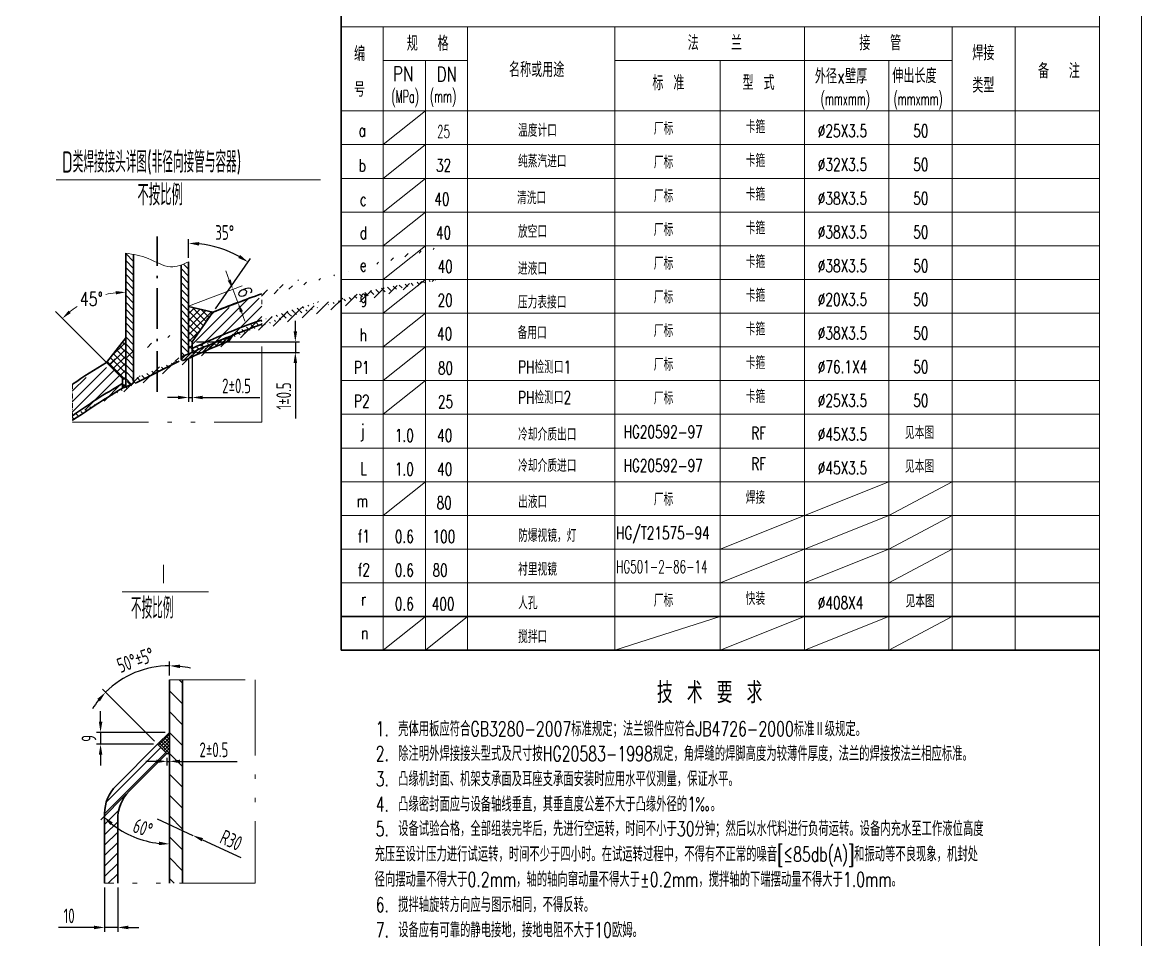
# Model space of a CAD drawing. Header units: millimetres. Extents: x -5840 to 100, y -65 to 8345.
# Drawn here: x -2557 to 100, y 4046 to 6224 of the extents above; entities that cross this region are included whole.
import ezdxf
from ezdxf.enums import TextEntityAlignment as Align

# ---------------------------------------------------------------- set-up
doc = ezdxf.new("R2010")
doc.units = ezdxf.units.MM
doc.linetypes.add('ACAD_ISO10W100', pattern=[18.7, 12, -3, 0.7, -3])
doc.linetypes.add('ACAD_ISO12W100', pattern=[22.4, 12, -3, 0.7, -3, 0.7, -3])
doc.layers.get('Defpoints').update_dxf_attribs({"color": 2})
for name, color, linetype, lineweight in [('中粗线', 4, 'Continuous', 35), ('双点划线', 3, 'ACAD_ISO12W100', 18), ('文本', 7, 'Continuous', 18), ('标注', 7, 'Continuous', 18), ('细实线', 7, 'Continuous', 18)]:
    doc.layers.add(name, color=color, linetype=linetype, lineweight=lineweight)
doc.styles.add('HGCAD', font='gbenor.shx', dxfattribs={"width": 0.75, "bigfont": 'gbcbig.shx'})
doc.styles.add('HZTXT', font='TXT.SHX', dxfattribs={"width": 0.75, "bigfont": 'HZTXT'})
doc.styles.add('汉字', font='romans.shx', dxfattribs={"width": 0.7, "height": 3, "bigfont": 'hzdx.shx'})
doc.dimstyles.new('HGCAD$0', dxfattribs={"dimscale": 15, "dimtxt": 3.5, "dimasz": 2.5, "dimexe": 1, "dimexo": 1, "dimgap": 1, "dimtad": 1, "dimdec": 0, "dimdsep": 46, "dimtxsty": 'HGCAD', "dimcen": 0, "dimadec": 0, "dimazin": 0, "dimtfac": 1, "dimtmove": 0, "dimatfit": 0, "dimfxl": 0, "dimarcsym": 0})
doc.dimstyles.new('HGCAD$2', dxfattribs={"dimscale": 15, "dimtxt": 3.5, "dimasz": 2.5, "dimexe": 1, "dimexo": 1, "dimgap": 1, "dimtad": 2, "dimtih": 1, "dimdec": 0, "dimdsep": 46, "dimtxsty": 'HGCAD', "dimcen": 0, "dimadec": 0, "dimazin": 0, "dimtfac": 1, "dimtmove": 0, "dimatfit": 0, "dimfxl": 0, "dimarcsym": 0})
doc.dimstyles.new('HGCAD$4', dxfattribs={"dimscale": 15, "dimtxt": 3.5, "dimasz": 2.5, "dimexe": 1, "dimexo": 1, "dimgap": 1, "dimtad": 1, "dimtoh": 1, "dimdec": 0, "dimdsep": 46, "dimtxsty": 'HGCAD', "dimcen": 0, "dimadec": 0, "dimazin": 0, "dimtfac": 1, "dimtofl": 0, "dimtmove": 0, "dimatfit": 0, "dimfxl": 0, "dimarcsym": 0})
pattern_1 = [(45, (-62699.513, 422217.424), (-12.3743687, 12.3743687), [])]

# ---------------------------------------------------------------- blocks, each defined once
blk = doc.blocks.new('HGCAD#HGTFTK~A1Z~HGCAD图框')
at = {"layer": '细实线', "color": 7}
blk.add_lwpolyline([(10, -10), (-584, -10), (-584, 831), (10, 831)], close=True, dxfattribs=at)
at = {"layer": '细实线', "color": 2}
blk.add_lwpolyline([(0, 0), (-559, 0), (-559, 821), (0, 821)], close=True, dxfattribs=at)
blk = doc.blocks.new('*D35')
at = {"layer": 'Defpoints', "color": 0, "ltscale": 10}
for p in [(-2207.4, 4538.4), (-2371, 4510.1), (-2235.6, 4510.1)]:
    blk.add_point(p, dxfattribs=at)
at = {"layer": '标注', "color": 0, "lineweight": -2, "ltscale": 10}
for p, q in [((-2371, 4563.4), (-2371, 4588.4)), ((-2217.4, 4538.4), (-2381, 4538.4)), ((-2371, 4538.4), (-2371, 4510.1)), ((-2245.6, 4510.1), (-2381, 4510.1)), ((-2371, 4485.1), (-2371, 4460.1))]:
    blk.add_line(p, q, dxfattribs=at)
at = {"layer": '标注', "color": 0, "ltscale": 10}
for points in [[(-2375.1, 4563.4), (-2366.8, 4563.4), (-2371, 4538.4)], [(-2375.1, 4485.1), (-2366.8, 4485.1), (-2371, 4510.1)]]:
    blk.add_solid(points, dxfattribs=at)
at = {"layer": '标注', "color": 0, "ltscale": 10, "insert": (-2398.5, 4524.2), "char_height": 35, "attachment_point": 5, "rotation": 90, "style": 'HGCAD'}
blk.add_mtext('9', dxfattribs=at)
blk = doc.blocks.new('*D36')
at = {"layer": 'Defpoints', "color": 0, "ltscale": 10}
for p in [(-2314.6, 4667.7), (-2207.4, 4663.4), (-2235.6, 4510.1), (-2213.6, 4488.1), (-2207.4, 4180.3)]:
    blk.add_point(p, dxfattribs=at)
at = {"layer": '标注', "color": 0, "lineweight": -2, "ltscale": 10}
for p, q in [((-2207.4, 4673.4), (-2207.4, 4706.4)), ((-2242.7, 4517.2), (-2366.1, 4640.6))]:
    blk.add_line(p, q, dxfattribs=at)
for start, end in [(90, 135), (76.6349, 83.3174), (141.6826, 148.3651)]:
    blk.add_arc((-2207.4, 4481.9), 214.5, start, end, dxfattribs=at)
at = {"layer": '标注', "color": 0, "ltscale": 10}
for points in [[(-2182.7, 4690.8), (-2182.2, 4699.1), (-2207.4, 4696.4)], [(-2378.8, 4617.7), (-2372.6, 4612.1), (-2359.1, 4633.6)]]:
    blk.add_solid(points, dxfattribs=at)
at = {"layer": '标注', "color": 0, "ltscale": 10, "insert": (-2287.9, 4710.1), "char_height": 35, "attachment_point": 5, "rotation": 19.4436, "style": 'HGCAD'}
blk.add_mtext('50%%D±5%%D', dxfattribs=at)
blk = doc.blocks.new('*D37')
at = {"layer": 'Defpoints', "color": 0, "ltscale": 10}
for p in [(-2207.4, 4663.4), (-2213.6, 4488.1), (-2303, 4398.8), (-2317.8, 4303.1), (-2207.4, 4180.3)]:
    blk.add_point(p, dxfattribs=at)
at = {"layer": '标注', "color": 0, "lineweight": -2, "ltscale": 10}
blk.add_line((-2310, 4391.7), (-2370.7, 4331.1), dxfattribs=at)
blk.add_arc((-2207.4, 4494.4), 220.9, 231.4888, 263.5112, dxfattribs=at)
at = {"layer": '标注', "color": 0, "ltscale": 10}
for points in [[(-2347.7, 4318.4), (-2342.2, 4324.6), (-2363.6, 4338.2)], [(-2232.1, 4279.1), (-2232.6, 4270.7), (-2207.4, 4273.5)]]:
    blk.add_solid(points, dxfattribs=at)
at = {"layer": '标注', "color": 0, "ltscale": 10, "insert": (-2270.4, 4311.5), "char_height": 35, "attachment_point": 5, "rotation": 340.9971, "style": 'HGCAD'}
blk.add_mtext('60%%d', dxfattribs=at)
blk = doc.blocks.new('*D38')
at = {"layer": 'Defpoints', "color": 0, "ltscale": 10}
for p in [(-2361.4, 4180.3), (-2330.3, 4180.3), (-2361.4, 4075.3)]:
    blk.add_point(p, dxfattribs=at)
at = {"layer": '标注', "color": 0, "lineweight": -2, "ltscale": 10}
for p, q in [((-2361.4, 4170.3), (-2361.4, 4065.3)), ((-2330.3, 4170.3), (-2330.3, 4065.3)), ((-2386.4, 4075.3), (-2470.9, 4075.3)), ((-2330.3, 4075.3), (-2361.4, 4075.3)), ((-2305.3, 4075.3), (-2280.3, 4075.3))]:
    blk.add_line(p, q, dxfattribs=at)
at = {"layer": '标注', "color": 0, "ltscale": 10}
for points in [[(-2386.4, 4079.5), (-2386.4, 4071.2), (-2361.4, 4075.3)], [(-2305.3, 4079.5), (-2305.3, 4071.2), (-2330.3, 4075.3)]]:
    blk.add_solid(points, dxfattribs=at)
at = {"layer": '标注', "color": 0, "ltscale": 10, "insert": (-2445.7, 4102.8), "char_height": 35, "attachment_point": 5, "style": 'HGCAD'}
blk.add_mtext('10', dxfattribs=at)
blk = doc.blocks.new('*D39')
at = {"layer": 'Defpoints', "color": 0, "ltscale": 10}
for p in [(-2237, 4332.8), (-2152.1, 4293.9)]:
    blk.add_point(p, dxfattribs=at)
at = {"layer": '标注', "color": 0, "lineweight": -2, "ltscale": 10}
for p, q in [((-2237, 4332.8), (-2152.1, 4293.9)), ((-2129.4, 4283.5), (-2038, 4241.6))]:
    blk.add_line(p, q, dxfattribs=at)
at = {"layer": '标注', "color": 0, "ltscale": 10}
blk.add_solid([(-2127.7, 4287.3), (-2131.1, 4279.7), (-2152.1, 4293.9)], dxfattribs=at)
at = {"layer": '标注', "color": 0, "ltscale": 10, "insert": (-2060.9, 4282.4), "char_height": 35, "attachment_point": 5, "rotation": 335.3758, "style": 'HGCAD'}
blk.add_mtext('R30', dxfattribs=at)
blk = doc.blocks.new('*D40')
at = {"layer": 'Defpoints', "color": 0, "ltscale": 10}
for p in [(-2213.6, 4488.1), (-2207.4, 4488.1), (-2207.4, 4469.5)]:
    blk.add_point(p, dxfattribs=at)
at = {"layer": '标注', "color": 0, "lineweight": -2, "ltscale": 10}
for p, q in [((-2238.6, 4469.5), (-2263.6, 4469.5)), ((-2213.6, 4478.1), (-2213.6, 4459.5)), ((-2213.6, 4469.5), (-2207.4, 4469.5)), ((-2207.4, 4478.1), (-2207.4, 4459.5)), ((-2182.4, 4469.5), (-2046.5, 4469.5))]:
    blk.add_line(p, q, dxfattribs=at)
at = {"layer": '标注', "color": 0, "ltscale": 10}
for points in [[(-2238.6, 4473.6), (-2238.6, 4465.3), (-2213.6, 4469.5)], [(-2182.4, 4473.6), (-2182.4, 4465.3), (-2207.4, 4469.5)]]:
    blk.add_solid(points, dxfattribs=at)
at = {"layer": '标注', "color": 0, "ltscale": 10, "insert": (-2102, 4497), "char_height": 35, "attachment_point": 5, "style": 'HGCAD'}
blk.add_mtext('2±0.5', dxfattribs=at)
blk = doc.blocks.new('*D43')
at = {"layer": 'Defpoints', "color": 0, "ltscale": 10}
for p in [(-2162.1, 5436.8), (-2153.6, 5440.3), (-2153.6, 5333.2)]:
    blk.add_point(p, dxfattribs=at)
at = {"layer": '标注', "color": 0, "lineweight": -2, "ltscale": 10}
for p, q in [((-2162.1, 5426.8), (-2162.1, 5323.2)), ((-2153.6, 5430.3), (-2153.6, 5323.2)), ((-2187.1, 5333.2), (-2212.1, 5333.2)), ((-2162.1, 5333.2), (-2153.6, 5333.2)), ((-2128.6, 5333.2), (-1992.7, 5333.2))]:
    blk.add_line(p, q, dxfattribs=at)
at = {"layer": '标注', "color": 0, "ltscale": 10}
for points in [[(-2187.1, 5337.4), (-2187.1, 5329.1), (-2162.1, 5333.2)], [(-2128.6, 5337.4), (-2128.6, 5329.1), (-2153.6, 5333.2)]]:
    blk.add_solid(points, dxfattribs=at)
at = {"layer": '标注', "color": 0, "ltscale": 10, "insert": (-2048.2, 5360.7), "char_height": 35, "attachment_point": 5, "style": 'HGCAD'}
blk.add_mtext('2±0.5', dxfattribs=at)
blk = doc.blocks.new('*D44')
at = {"layer": 'Defpoints', "color": 0, "ltscale": 10}
for p in [(-2153.6, 5465), (-2153.6, 5440.3), (-1908.7, 5440.3)]:
    blk.add_point(p, dxfattribs=at)
at = {"layer": '标注', "color": 0, "lineweight": -2, "ltscale": 10}
for p, q in [((-1908.7, 5490), (-1908.7, 5515)), ((-2143.6, 5465), (-1898.7, 5465)), ((-1908.7, 5465), (-1908.7, 5440.3)), ((-2143.6, 5440.3), (-1898.7, 5440.3)), ((-1908.7, 5415.3), (-1908.7, 5283.5))]:
    blk.add_line(p, q, dxfattribs=at)
at = {"layer": '标注', "color": 0, "ltscale": 10}
for points in [[(-1912.8, 5490), (-1904.5, 5490), (-1908.7, 5465)], [(-1912.8, 5415.3), (-1904.5, 5415.3), (-1908.7, 5440.3)]]:
    blk.add_solid(points, dxfattribs=at)
at = {"layer": '标注', "color": 0, "ltscale": 10, "insert": (-1936.2, 5336.9), "char_height": 35, "attachment_point": 5, "rotation": 90, "style": 'HGCAD'}
blk.add_mtext('1±0.5', dxfattribs=at)
blk = doc.blocks.new('*D48')
at = {"layer": 'Defpoints', "color": 0, "ltscale": 10}
for p in [(-2064.5, 5679), (-2162.1, 5655), (-2104.2, 5535.5), (-2153.6, 5465), (-2162.1, 5436.8)]:
    blk.add_point(p, dxfattribs=at)
at = {"layer": '标注', "color": 0, "lineweight": -2, "ltscale": 10}
for p, q in [((-2162.1, 5665), (-2162.1, 5709.2)), ((-2098.5, 5543.7), (-2015.1, 5662.8))]:
    blk.add_line(p, q, dxfattribs=at)
blk.add_arc((-2162.1, 5452.9), 246.2, 60.8194, 84.1806, dxfattribs=at)
at = {"layer": '标注', "color": 0, "ltscale": 10}
for points in [[(-2137.3, 5693.7), (-2136.9, 5702.1), (-2162.1, 5699.2)], [(-2039.8, 5671.5), (-2044.2, 5664.4), (-2020.8, 5654.6)]]:
    blk.add_solid(points, dxfattribs=at)
at = {"layer": '标注', "color": 0, "ltscale": 10, "insert": (-2076.3, 5724.8), "char_height": 35, "attachment_point": 5, "style": 'HGCAD'}
blk.add_mtext('35°', dxfattribs=at)

msp = doc.modelspace()

# ---------------------------------------------------------------- hatches: boundary and pattern name
at = {"layer": '细实线'}
h = msp.add_hatch(dxfattribs=at)
h.set_pattern_fill('ANSI31', color=256, scale=140, style=0)
h.set_pattern_definition(pattern_1)
edge = h.paths.add_edge_path()
edge.add_ellipse((-926.4, 4764.3), major_axis=(1900.1, 0), ratio=0.517241, start_angle=123.9884, end_angle=128.3099)
edge.add_line((-2104.2, 5535.5), (-2153.6, 5465))
edge.add_line((-2153.6, 5465), (-2153.6, 5449.2))
edge.add_ellipse((-925.8, 4769.4), major_axis=(-1659.9, 184.9), ratio=0.512039, start_angle=312.9989, end_angle=320.8684, ccw=False)
edge.add_line((-1988.5, 5517.1), (-1988.5, 5579.2))
h = msp.add_hatch(dxfattribs=at)
h.set_pattern_fill('ANSI31', color=256, scale=93.333333, angle=90, style=0)
h.set_pattern_definition([(135, (-62685.576, 421305.691), (-8.2495791, -8.2495791), [])])
edge = h.paths.add_edge_path()
edge.add_spline(control_points=[(-2437.3, 5279.1), (-2378.1, 5319), (-2347.3, 5338.5), (-2319.2, 5355.1)], knot_values=[3.781388, 3.781388, 3.781388, 3.781388, 3.850772, 3.850772, 3.850772, 3.850772], degree=3, periodic=0)
edge.add_line((-2319.2, 5355.1), (-2319.2, 5366.3))
edge.add_ellipse((-925.8, 4761), major_axis=(1842.4, 0), ratio=0.502134, start_angle=139.1373, end_angle=145.1249)
edge.add_line((-2437.3, 5290), (-2437.3, 5279.1))
edge = h.paths.add_edge_path()
edge.add_spline(control_points=[(-2153.6, 5440.3), (-2115.7, 5457.5), (-2076.4, 5473.8), (-2022.9, 5494.2), (-2010, 5499), (-1988.5, 5506.9)], knot_values=[0.83464, 0.83464, 0.83464, 0.83464, 0.918656, 0.918656, 0.945094, 0.945094, 0.945094, 0.945094], degree=3, periodic=0)
edge.add_line((-1988.5, 5506.9), (-1988.5, 5517.1))
edge.add_ellipse((-925.8, 4769.4), major_axis=(-1659.9, 184.9), ratio=0.512039, start_angle=312.9989, end_angle=320.8684)
edge.add_line((-2153.6, 5449.2), (-2153.6, 5440.3))
h = msp.add_hatch(dxfattribs=at)
h.set_pattern_fill('ANSI31', color=256, scale=140, style=0)
h.set_pattern_definition(pattern_1)
edge = h.paths.add_edge_path()
edge.add_ellipse((-926.4, 4769.1), major_axis=(1900.1, 0), ratio=0.517241, start_angle=138.8408, end_angle=142.6752)
edge.add_line((-2437.3, 5365), (-2437.3, 5290))
edge.add_ellipse((-925.8, 4761), major_axis=(1842.4, 0), ratio=0.502134, start_angle=139.3786, end_angle=145.1249, ccw=False)
edge.add_line((-2324.2, 5363.3), (-2319.2, 5374.7))
edge.add_line((-2319.2, 5374.7), (-2319.2, 5378.2))
edge.add_line((-2319.2, 5378.2), (-2356.9, 5415.9))
edge = h.paths.add_edge_path(flags=17)
edge.add_line((-2319.2, 5374.7), (-2324.2, 5363.3))
edge.add_ellipse((-925.8, 4761), major_axis=(1842.4, 0), ratio=0.502134, start_angle=139.1373, end_angle=139.3786, ccw=False)
edge.add_line((-2319.2, 5366.3), (-2319.2, 5374.7))
h = msp.add_hatch(dxfattribs=at)
h.set_pattern_fill('ANSI31', color=256, scale=280, angle=90, style=0)
h.set_pattern_definition([(135, (-62707.695, 421420.11), (-24.7487373, -24.7487373), [])])
h.paths.add_polyline_path([(-2176.3, 4663.4), (-2207.4, 4663.4), (-2207.4, 4180.3), (-2176.3, 4180.3)])
h = msp.add_hatch(dxfattribs=at)
h.set_pattern_fill('ANSI37', color=256, scale=46.666667, style=0)
h.set_pattern_definition([(45, (-62707.6947, 421420.109), (-4.12478956, 4.12478956), []), (135, (-62707.6947, 421420.109), (-4.12478956, -4.12478956), [])])
h.paths.add_polyline_path([(-2207.4, 4538.4), (-2235.6, 4510.1), (-2213.6, 4488.1, 0.210161), (-2207.4, 4488.1)])
h = msp.add_hatch(dxfattribs=at)
h.set_pattern_fill('ANSI31', color=256, scale=140, style=0)
h.set_pattern_definition([(45, (-62713.917, 421420.109), (-12.3743687, 12.3743687), [])])
h.paths.add_polyline_path([(-2213.6, 4488.1), (-2235.6, 4510.1), (-2334.1, 4411.7, 0.198912), (-2361.4, 4345.7), (-2361.4, 4180.3), (-2330.3, 4180.3), (-2330.3, 4332.8, -0.198912), (-2303, 4398.8)])

# ---------------------------------------------------------------- linework, layer by layer
at = {"layer": '中粗线'}
for p, q in [((-1800, 8245.1), (-1800, 4733.3)), ((-2311.4, 5358.3), (-2311.4, 5675.5)), ((-2292.5, 5369.3), (-2292.5, 5672.7)), ((-2179.8, 5647.6, -2.4), (-2179.8, 5425, -2.4)), ((-2162.1, 5654.3), (-2162.5, 5654.8)), ((-2162.1, 5436.8), (-2162.1, 5655)), ((-2104.2, 5535.5), (-2162.1, 5549.1, 2.4)), ((-2162.1, 5548), (-2161.2, 5548.9)), ((-2153.6, 5465), (-2104.2, 5535.5)), ((-2162.1, 5515), (-2160.9, 5516.1)), ((-2356.9, 5415.9, 2.4), (-2311.4, 5474.5)), ((-2066.3, 5467, -2.4), (-2069.4, 5476.2, -2.4)), ((-2069.3, 5475.8), (-2068.6, 5476.5)), ((-2069.3, 5475.8), (-2068.6, 5476.5)), ((-2066.3, 5467, -2.4), (-2057.1, 5481.1, -0.5)), ((-2153.6, 5447.8), (-2156.6, 5450.9)), ((-2153.6, 5465), (-2153.6, 5440.3)), ((-2141.6, 5444.8), (-2139.9, 5446.4)), ((-2286.7, 5368.3), (-2184.1, 5419.5)), ((-2153.6, 5440.3, -2.4), (-2179.8, 5429.6, -0.5)), ((-2160, 5437.7), (-2162.1, 5439.8)), ((-2158.6, 5427.8), (-2152.3, 5434.1)), ((-2319.2, 5378.2, 2.4), (-2356.9, 5415.9, 2.4)), ((-2319.2, 5378.2), (-2319.2, 5355.1)), ((-2319.2, 5357.9), (-2311.4, 5365.7)), ((-2319.2, 5355.1, -2.4), (-2295.7, 5364.9, 3.3)), ((-1800, 4813.3), (0, 4813.3)), ((-1800, 4733.3), (0, 4733.3)), ((-2207.4, 4663.4), (-2207.4, 4180.3)), ((-2176.3, 4663.4), (-2176.3, 4180.3)), ((-2235.6, 4510.1), (-2207.4, 4538.4)), ((-2235.6, 4510.1), (-2334.1, 4411.7)), ((-2213.6, 4488.1), (-2235.6, 4510.1)), ((-2213.6, 4488.1), (-2303, 4398.8)), ((-2361.4, 4345.7), (-2361.4, 4180.3)), ((-2330.3, 4332.8), (-2330.3, 4180.3))]:
    msp.add_line(p, q, dxfattribs=at)
at = {"layer": '中粗线', "color": 1, "linetype": 'ACAD_ISO10W100', "ltscale": 8}
msp.add_line((-2236.8, 5346.8), (-2236.8, 5715), dxfattribs=at)
at = {"layer": '中粗线', "color": 4}
for p, q in [((-2104.2, 5535.5), (-2023.1, 5566.6)), ((-2311.4, 5473.7), (-2311.8, 5474)), ((-2057.5, 5480.5), (-2057.8, 5480.8)), ((-2311.4, 5390.4), (-2309.4, 5392.5))]:
    msp.add_line(p, q, dxfattribs=at)
at = {"layer": '中粗线'}
for centre, radius, start, end in [((-2175.5, 5425.2, -2.4), 4.38, 177.8791, 301.5497), ((-2301.7, 5372.6, -2.4), 9.74, 308.5234, 340.6608), ((-2210.5, 4495.2), 7.73, 246.2628, 293.7372), ((-2268.1, 4345.7), 93.3, 135, 180), ((-2237, 4332.8), 93.3, 135, 180)]:
    msp.add_arc(centre, radius, start, end, dxfattribs=at)
at = {"layer": '中粗线', "extrusion": (0, 0, -1)}
for centre, major_axis, ratio, start_param, end_param in [((-926.4, 4764.3), (1900.1, 0), 0.517241, 4.043755, 4.11918), ((-925.8, 4769.4, -2.4), (-1659.9, 184.9), 0.512039, 0.682975, 0.820325), ((-926.4, 4769.1), (1900.1, 0), 0.517241, 3.793034, 3.859957), ((-925.8, 4761, -2.4), (1842.4, 0), 0.502134, 3.750278, 3.854782)]:
    msp.add_ellipse(centre, major_axis=major_axis, ratio=ratio, start_param=start_param, end_param=end_param, dxfattribs=at)
at = {"layer": '中粗线'}
for points, knots in [([(-2153.6, 5440.3, -2.4), (-2115.7, 5457.5, -2.4), (-2076.4, 5473.8, -2.4), (-2022.9, 5494.2, -2.4), (-2010, 5499, -2.4), (-1988.5, 5506.9, -1)], [0.8346396, 0.8346396, 0.8346396, 0.8346396, 0.9186564, 0.9186564, 0.9450939, 0.9450939, 0.9450939, 0.9450939]), ([(-2173.2, 5421.4), (-2160.7, 5426.4, -2.4), (-2159.7, 5426.9, -2.4), (-2128.8, 5441.1, -2.4), (-2097.9, 5454.3, -2.4), (-2066.3, 5467, -2.4)], [0.82558104, 0.82558104, 0.82558104, 0.82558104, 0.8279077, 0.8279077, 0.89489025, 0.89489025, 0.89489025, 0.89489025])]:
    msp.add_open_spline(points, degree=3, knots=knots, dxfattribs=at)
msp.add_open_spline([(-2437.3, 5279.1, -0.4), (-2378.1, 5319, -2.2), (-2347.3, 5338.5, -2.4), (-2319.2, 5355.1, -2.4)], degree=3, dxfattribs=at)
at = {"layer": '双点划线', "ltscale": 15}
for p, q in [((-1988.5, 5274.3), (-1988.5, 5579.2)), ((-2437.3, 5274.3), (-1988.5, 5274.3)), ((-2207.4, 4663.4), (-2003.9, 4663.4)), ((-2003.9, 4663.4), (-2003.9, 4180.3)), ((-2003.9, 4180.3), (-2361.4, 4180.3))]:
    msp.add_line(p, q, dxfattribs=at)
at = {"layer": '双点划线'}
msp.add_line((-2437.3, 5365), (-2437.3, 5274.3), dxfattribs=at)
at = {"layer": '文本'}
for p, q in [((0, 6213.3), (-1800, 6213.3)), ((-1700, 6213.3), (-1700, 4733.3)), ((-1500, 6213.3), (-1500, 4733.3)), ((-1150, 6213.3), (-1150, 4733.3)), ((-700, 6213.3), (-700, 4733.3)), ((-350, 6213.3), (-350, 4733.3)), ((-200, 6213.3), (-200, 4733.3)), ((-1700, 6133.3), (-1500, 6133.3)), ((-1600, 6133.3), (-1600, 4733.3)), ((-1150, 6133.3), (-350, 6133.3)), ((-900, 6133.3), (-900, 4733.3)), ((-500, 6133.3), (-500, 4733.3)), ((-1800, 6013.3), (0, 6013.3)), ((-1800, 5933.3), (0, 5933.3)), ((-1800, 5853.3), (0, 5853.3)), ((-1800, 5773.3), (0, 5773.3)), ((-1800, 5693.3), (0, 5693.3)), ((-1800, 5613.3), (0, 5613.3)), ((-1800, 5533.3), (0, 5533.3)), ((-1800, 5453.3), (0, 5453.3)), ((-1800, 5373.3), (0, 5373.3)), ((-1800, 5373.3), (0, 5373.3)), ((-1800, 5293.3), (0, 5293.3)), ((-1800, 5293.3), (0, 5293.3)), ((-1800, 5213.3), (0, 5213.3)), ((-1800, 5213.3), (0, 5213.3)), ((-1800, 5133.3), (0, 5133.3)), ((-1800, 5133.3), (0, 5133.3)), ((-1800, 5053.3), (0, 5053.3)), ((-1800, 5053.3), (0, 5053.3)), ((-1800, 4973.3), (0, 4973.3)), ((-1800, 4973.3), (0, 4973.3)), ((-1800, 4973.3), (0, 4973.3)), ((-1800, 4973.3), (0, 4973.3)), ((-1800, 4893.3), (0, 4893.3))]:
    msp.add_line(p, q, dxfattribs=at)
at = {"layer": '文本', "ltscale": 10}
for p, q in [((-1700, 5933.3), (-1600, 6013.3)), ((-1700, 5853.3), (-1600, 5933.3)), ((-1700, 5773.3), (-1600, 5853.3)), ((-1700, 5693.3), (-1600, 5773.3)), ((-1700, 5613.3), (-1600, 5693.3)), ((-1700, 5533.3), (-1600, 5613.3)), ((-1700, 5453.3), (-1600, 5533.3)), ((-1700, 5373.3), (-1600, 5453.3)), ((-1700, 5293.3), (-1600, 5373.3)), ((-1700, 5053.3), (-1600, 5133.3)), ((-1700, 4733.3), (-1600, 4813.3)), ((-1600, 4733.3), (-1500, 4813.3))]:
    msp.add_line(p, q, dxfattribs=at)
at = {"layer": '标注'}
for p, q in [((-2476.5, 5850), (-1848.8, 5850)), ((-2065.4, 5611.7), (-2073.8, 5633.5)), ((-2162.1, 5549.7), (-2035.3, 5598.3)), ((-2044.9, 5558.3), (-2057.1, 5590)), ((-2356.9, 5415.9), (-2478.3, 5537.3)), ((-2036.5, 5536.5), (-2028.2, 5514.7)), ((-2320, 4871.7), (-2114.7, 4871.7))]:
    msp.add_line(p, q, dxfattribs=at)
at = {"layer": '标注', "ltscale": 10}
for p, q in [((-700, 5053.3), (-500, 5133.3)), ((-500, 5053.3), (-350, 5133.3)), ((-900, 4973.3), (-700, 5053.3)), ((-700, 4973.3), (-500, 5053.3)), ((-500, 4973.3), (-350, 5053.3)), ((-900, 4893.3), (-700, 4973.3)), ((-700, 4893.3), (-500, 4973.3)), ((-500, 4893.3), (-350, 4973.3)), ((-1150, 4733.3), (-900, 4813.3)), ((-900, 4733.3), (-700, 4813.3)), ((-700, 4733.3), (-500, 4813.3)), ((-500, 4733.3), (-350, 4813.3))]:
    msp.add_line(p, q, dxfattribs=at)
at = {"layer": '标注'}
for start, end in [(96.2908, 102.8314), (122.9075, 128.7092)]:
    msp.add_arc((-2311.4, 5370.5), 212.6, start, end, dxfattribs=at)
for points in [[(-2061.8, 5613.1), (-2069.1, 5610.3), (-2057.1, 5590)], [(-2335, 5585.7), (-2334.5, 5577.9), (-2311.4, 5583.1)], [(-2032.9, 5537.9), (-2040.2, 5535.1), (-2044.9, 5558.3)], [(-2441.8, 5533.5), (-2447, 5539.3), (-2461.8, 5520.8)]]:
    msp.add_solid(points, dxfattribs=at)
at = {"layer": '细实线'}
for p, q in [((-2292.5, 5656.2), (-2311.4, 5675.1)), ((-2292.5, 5639.7), (-2311.4, 5658.6)), ((-2292.5, 5623.2), (-2311.4, 5642.1)), ((-2162.1, 5621.3), (-2179.8, 5639.1)), ((-2162.1, 5637.8), (-2174, 5649.7)), ((-2292.5, 5606.7), (-2311.4, 5625.6)), ((-2292.5, 5590.2), (-2311.4, 5609.1)), ((-2162.1, 5604.8), (-2179.8, 5622.6)), ((-2162.1, 5588.3), (-2179.8, 5606.1)), ((-2292.5, 5573.7), (-2311.4, 5592.6)), ((-2162.1, 5571.8), (-2179.8, 5589.6)), ((-2292.5, 5557.2), (-2311.4, 5576.1)), ((-2292.5, 5540.7), (-2311.4, 5559.6)), ((-2162.1, 5555.3), (-2179.8, 5573.1)), ((-2162.1, 5538.8), (-2179.8, 5556.6)), ((-2292.5, 5524.2), (-2311.4, 5543.1)), ((-2292.5, 5507.7), (-2311.4, 5526.6)), ((-2162.1, 5522.3), (-2179.8, 5540.1)), ((-2154.9, 5531.7), (-2162.1, 5538.8)), ((-2162.1, 5531.5), (-2154.8, 5538.8)), ((-2155.1, 5521.9), (-2140.2, 5536.9)), ((-2126.7, 5503.4), (-2154.9, 5531.7)), ((-2154.8, 5538.8), (-2147.8, 5545.7)), ((-2136.5, 5529.7), (-2153.9, 5547.2)), ((-2149.6, 5511), (-2134.5, 5526)), ((-2140.2, 5536.9), (-2134.5, 5542.6)), ((-2119.9, 5513.1), (-2136.5, 5529.7)), ((-2134.5, 5526), (-2121.1, 5539.5)), ((-2113.1, 5522.8), (-2132.4, 5542.1)), ((-2128.9, 5515.2), (-2107.7, 5536.3)), ((-2106.3, 5532.5), (-2110.8, 5537)), ((-2292.5, 5491.2), (-2311.4, 5510.1)), ((-2162.1, 5505.8), (-2179.8, 5523.6)), ((-2162.1, 5489.3), (-2179.8, 5507.1)), ((-2155.3, 5515.5), (-2162.1, 5522.3)), ((-2155.6, 5499.3), (-2162.1, 5505.8)), ((-2162.1, 5498.5), (-2155.5, 5505.1)), ((-2160.9, 5516.1), (-2155.1, 5521.9)), ((-2155.8, 5488.2), (-2138.2, 5505.9)), ((-2140.3, 5484), (-2155.6, 5499.3)), ((-2155.5, 5505.1), (-2149.6, 5511)), ((-2151.8, 5512), (-2155.3, 5515.5)), ((-2133.5, 5493.7), (-2151.8, 5512)), ((-2138.2, 5505.9), (-2128.9, 5515.2)), ((-2292.5, 5474.7), (-2311.4, 5493.6)), ((-2292.5, 5458.2), (-2311.4, 5477.1)), ((-2162.1, 5472.8), (-2179.8, 5490.6)), ((-2162.1, 5456.3), (-2179.8, 5474.1)), ((-2155.9, 5483.2), (-2162.1, 5489.3)), ((-2162.1, 5482), (-2155.8, 5488.2)), ((-2156.3, 5467), (-2162.1, 5472.8)), ((-2156.2, 5471.4), (-2132.7, 5494.9)), ((-2147.1, 5474.3), (-2155.9, 5483.2)), ((-2086.3, 5458.8), (-2069.3, 5475.8)), ((-2064, 5470.5), (-2069.2, 5475.6)), ((-2068.4, 5473.3), (-2063.1, 5478.7)), ((-2067.6, 5470.9), (-2057.6, 5480.9)), ((-2062.7, 5472.5), (-2067.3, 5477)), ((-2061.4, 5474.5), (-2064.9, 5478)), ((-2060.1, 5476.5), (-2062.6, 5478.9)), ((-2058.8, 5478.5), (-2060.2, 5479.8)), ((-2350.3, 5409.3), (-2311.4, 5448.1)), ((-2345.6, 5430.5), (-2311.4, 5464.6)), ((-2311.4, 5424.2), (-2333.4, 5446.2)), ((-2311.4, 5440.7), (-2326.2, 5455.5)), ((-2311.4, 5457.2), (-2319, 5464.8)), ((-2292.5, 5441.7), (-2311.4, 5460.6)), ((-2162.1, 5439.8), (-2179.8, 5457.6)), ((-2162.1, 5465.5), (-2156.2, 5471.4)), ((-2162.1, 5449), (-2153.6, 5457.5)), ((-2156.6, 5450.9), (-2162.1, 5456.3)), ((-2153.6, 5464.3), (-2156.3, 5467)), ((-2137.7, 5440.4), (-2125.2, 5452.9)), ((-2129.4, 5440.5), (-2123.1, 5446.8)), ((-2123.1, 5446.8), (-2115.4, 5454.5)), ((-2115.4, 5454.5), (-2110.7, 5459.1)), ((-2114.8, 5446.8), (-2110.6, 5451)), ((-2110.6, 5451), (-2097.3, 5464.3)), ((-2100.4, 5452.9), (-2097.7, 5455.7)), ((-2097.7, 5455.7), (-2091, 5462.3)), ((-2097.3, 5464.3), (-2096.5, 5465.1)), ((-2091, 5462.3), (-2082.5, 5470.9)), ((-2072.3, 5464.5), (-2067.2, 5469.7)), ((-2065.3, 5468.5), (-2067.5, 5470.7)), ((-2066.8, 5468.4), (-2062.7, 5472.4)), ((-2311.4, 5391.2), (-2347.8, 5427.6)), ((-2342, 5401), (-2311.4, 5431.6)), ((-2311.4, 5407.7), (-2340.6, 5436.9)), ((-2292.5, 5425.2), (-2311.4, 5444.1)), ((-2292.5, 5408.7), (-2311.4, 5427.6)), ((-2171.7, 5432.9), (-2179.8, 5441.1)), ((-2179.4, 5423.2, -2.4), (-2168.7, 5434.1)), ((-2173.2, 5421.4), (-2154.8, 5439.8)), ((-2159.3, 5427), (-2141.6, 5444.8)), ((-2144.2, 5433.9), (-2137.7, 5440.4)), ((-2311.4, 5374.7), (-2355, 5418.3)), ((-2331.7, 5394.9), (-2311.4, 5415.1)), ((-2325.5, 5384.5), (-2311.4, 5398.6)), ((-2292.5, 5392.2), (-2311.4, 5411.1)), ((-2292.5, 5375.7), (-2311.4, 5394.6)), ((-2319.2, 5374.4), (-2311.4, 5382.1)), ((-2297.5, 5364.2), (-2311.4, 5378.1)), ((-2315.4, 5361.7), (-2315.1, 5362)), ((-2309.1, 5359.3), (-2311.4, 5361.6))]:
    msp.add_line(p, q, dxfattribs=at)
msp.add_open_spline([(-2311.4, 5675.5), (-2293.2, 5673.2), (-2256.8, 5666.7), (-2208.8, 5635.7), (-2176.5, 5648.2), (-2162.1, 5655)], degree=3, knots=[2.067662, 2.067662, 2.067662, 2.067662, 7.973135, 13.975533, 18.811713, 18.811713, 18.811713, 18.811713], dxfattribs=at)

# ---------------------------------------------------------------- block references
at = {"layer": '中粗线', "ltscale": 10, "xscale": 10, "yscale": 10, "zscale": 10}
msp.add_blockref('HGCAD#HGTFTK~A1Z~HGCAD图框', (0, 35.1), dxfattribs=at)

# ---------------------------------------------------------------- texts
at = {"layer": '文本'}
for s, height, style, width, p in [('规  格', 35, 'HZTXT', 0.75, (-1644.2, 6155.9)), ('法   兰', 35, 'HZTXT', 0.75, (-977.4, 6157.3)), ('接  管', 35, 'HZTXT', 0.75, (-570.1, 6157.3)), ('编', 35, 'HZTXT', 0.75, (-1769.4, 6131.6)), ('焊接', 35, 'HZTXT', 0.75, (-302, 6133.6)), ('PN', 35, 'HZTXT', 0.75, (-1677.2, 6083.9)), ('DN', 35, 'HZTXT', 0.75, (-1573.6, 6083.1)), ('名称或用途', 35, 'HZTXT', 0.75, (-1401.5, 6093.8)), ('外径x壁厚', 35, 'HZTXT', 0.75, (-675.5, 6078.1)), ('伸出长度', 35, 'HZTXT', 0.75, (-491.7, 6079.2)), ('备  注', 35, 'HZTXT', 0.75, (-145.8, 6090.9)), ('号', 35, 'HZTXT', 0.75, (-1769.4, 6046.9)), ('标 准', 35, 'HZTXT', 0.75, (-1061.2, 6062.3)), ('型 式', 35, 'HZTXT', 0.75, (-847.1, 6062.9)), ('类型', 35, 'HZTXT', 0.75, (-301.8, 6056.7)), ('(MPa)', 30, 'HZTXT', 0.55, (-1680.5, 6032.4)), ('(mm)', 30, 'HZTXT', 0.55, (-1589.1, 6033.2)), ('(mmxmm)', 30, 'HZTXT', 0.55, (-661.5, 6026.9)), ('(mmxmm)', 30, 'HZTXT', 0.55, (-488.7, 6026.9)), ('25', 30, '汉字', 0.6, (-1572.3, 5949.2)), ('温度计口', 30, '汉字', 0.7, (-1380.2, 5952.1)), ('厂标', 30, '汉字', 0.7, (-1057.8, 5956.6)), ('卡箍', 30, '汉字', 0.7, (-839.6, 5960.8)), ('%%C25X3.5', 30, '汉字', 0.7, (-668.5, 5950.9)), ('50', 30, '汉字', 0.7, (-442, 5950.9)), ('a', 30, '汉字', 0.7, (-1758.3, 5952.3)), ('b', 30, '汉字', 0.7, (-1758.3, 5869.2)), ('32', 30, '汉字', 0.7, (-1574.9, 5869.2)), ('纯蒸汽进口', 30, '汉字', 0.7, (-1380.2, 5879)), ('厂标', 30, '汉字', 0.7, (-1057.8, 5876.6)), ('卡箍', 30, '汉字', 0.7, (-839.6, 5880.8)), ('%%C32X3.5', 30, '汉字', 0.7, (-668.5, 5870.9)), ('50', 30, '汉字', 0.7, (-442, 5870.9)), ('40', 30, '汉字', 0.7, (-1578.8, 5789.2)), ('清洗口', 30, '汉字', 0.7, (-1382.5, 5792)), ('厂标', 30, '汉字', 0.7, (-1057.8, 5796.6)), ('卡箍', 30, '汉字', 0.7, (-839.6, 5800.8)), ('%%C38X3.5', 30, '汉字', 0.7, (-668.5, 5790.9)), ('50', 30, '汉字', 0.7, (-442, 5790.9)), ('c', 30, '汉字', 0.7, (-1755.8, 5788.3)), ('d', 30, '汉字', 0.7, (-1755.8, 5709.1)), ('40', 30, '汉字', 0.7, (-1574.9, 5709.2)), ('放空口', 30, '汉字', 0.7, (-1380.2, 5712.1)), ('厂标', 30, '汉字', 0.7, (-1057.8, 5716.6)), ('卡箍', 30, '汉字', 0.7, (-839.6, 5720.8)), ('%%C38X3.5', 30, '汉字', 0.7, (-668.5, 5710.9)), ('50', 30, '汉字', 0.7, (-442, 5710.9)), ('40', 30, '汉字', 0.7, (-1571.1, 5629.2)), ('厂标', 30, '汉字', 0.7, (-1057.8, 5636.6)), ('卡箍', 30, '汉字', 0.7, (-839.6, 5640.8)), ('%%C38X3.5', 30, '汉字', 0.7, (-668.5, 5630.9)), ('50', 30, '汉字', 0.7, (-442, 5630.9)), ('e', 30, '汉字', 0.7, (-1755.8, 5632.3)), ('进液口', 30, '汉字', 0.7, (-1380.5, 5624.3)), ('20', 30, '汉字', 0.7, (-1571.1, 5549.2)), ('厂标', 30, '汉字', 0.7, (-1057.8, 5556.6)), ('卡箍', 30, '汉字', 0.7, (-839.6, 5560.8)), ('%%C20X3.5', 30, '汉字', 0.7, (-668.5, 5550.9)), ('50', 30, '汉字', 0.7, (-442, 5550.9)), ('g', 30, '汉字', 0.7, (-1755.8, 5558.6)), ('压力表接口', 30, '汉字', 0.7, (-1380.5, 5544.3)), ('40', 30, '汉字', 0.7, (-1572.4, 5469.2)), ('备用口', 30, '汉字', 0.7, (-1381.2, 5472)), ('厂标', 30, '汉字', 0.7, (-1057.8, 5476.6)), ('卡箍', 30, '汉字', 0.7, (-839.6, 5480.8)), ('%%C38X3.5', 30, '汉字', 0.7, (-668.5, 5470.9)), ('50', 30, '汉字', 0.7, (-442, 5470.9)), ('h', 30, '汉字', 0.7, (-1755.8, 5466.8)), ('PH检测口1', 30, '汉字', 0.7, (-1380, 5390.5)), ('厂标', 30, '汉字', 0.7, (-1057.8, 5396.6)), ('卡箍', 30, '汉字', 0.7, (-839.6, 5400.8)), ('%%C76.1X4', 30, '汉字', 0.7, (-668.5, 5390.9)), ('50', 30, '汉字', 0.7, (-442, 5390.9)), ('P1', 30, '汉字', 0.7, (-1769.4, 5389.4)), ('80', 30, '汉字', 0.7, (-1570.3, 5388.1)), ('PH检测口2', 30, '汉字', 0.7, (-1380, 5318.4)), ('厂标', 30, '汉字', 0.7, (-1057.8, 5316.6)), ('卡箍', 30, '汉字', 0.7, (-839.6, 5320.8)), ('%%C25X3.5', 30, '汉字', 0.7, (-668.5, 5310.9)), ('50', 30, '汉字', 0.7, (-442, 5310.9)), ('P2', 30, '汉字', 0.7, (-1769.4, 5309.4)), ('25', 30, '汉字', 0.7, (-1570.3, 5308.1)), ('j', 30, '汉字', 0.7, (-1754.1, 5239.6)), ('冷却介质出口', 30, '汉字', 0.7, (-1380, 5230.5)), ('HG20592-97', 30, '汉字', 0.7, (-1129.7, 5236.6)), ('RF', 30, '汉字', 0.7, (-826.6, 5233.6)), ('%%C45X3.5', 30, '汉字', 0.7, (-668.5, 5230.9)), ('   见本图', 30, '汉字', 0.7, (-508.6, 5234.8)), ('1.0', 30, '汉字', 0.7, (-1672.5, 5228.1)), ('40', 30, '汉字', 0.7, (-1572.1, 5228.1)), ('冷却介质进口', 30, '汉字', 0.7, (-1380, 5156.4)), ('HG20592-97', 30, '汉字', 0.7, (-1129.7, 5156.6)), ('RF', 30, '汉字', 0.7, (-826.6, 5160.8)), ('%%C45X3.5', 30, '汉字', 0.7, (-668.5, 5150.9)), ('   见本图', 30, '汉字', 0.7, (-508.6, 5154.8)), ('L', 30, '汉字', 0.7, (-1754.1, 5149.4)), ('1.0', 30, '汉字', 0.7, (-1672.5, 5148.1)), ('40', 30, '汉字', 0.7, (-1572.1, 5148.1)), ('出液口', 30, '汉字', 0.7, (-1380, 5070.5)), ('厂标', 30, '汉字', 0.7, (-1057.8, 5076.6)), ('焊接', 30, '汉字', 0.7, (-839.6, 5080.8)), ('m', 30, '汉字', 0.7, (-1762.8, 5072.9)), ('80', 30, '汉字', 0.7, (-1573.4, 5068.1)), ('防爆视镜，灯', 30, '汉字', 0.7, (-1380, 4990.5)), ('HG/T21575-94', 30, '汉字', 0.7, (-1147.4, 4996.6)), ('f1', 30, '汉字', 0.7, (-1760.5, 4989.4)), ('0.6', 30, '汉字', 0.7, (-1672.5, 4988.1)), ('100', 30, '汉字', 0.7, (-1583, 4988.1)), ('衬里视镜', 30, '汉字', 0.7, (-1380, 4910.5)), ('HG501-2-86-14', 30, '汉字', 0.6, (-1147, 4916.6)), ('f2', 30, '汉字', 0.7, (-1760.5, 4909.4)), ('0.6', 30, '汉字', 0.7, (-1672.5, 4908.1)), ('80', 30, '汉字', 0.7, (-1583, 4908.1)), ('人孔', 30, '汉字', 0.7, (-1380, 4830.5)), ('厂标', 30, '汉字', 0.7, (-1057.8, 4836.6)), ('快装', 30, '汉字', 0.7, (-839.6, 4840.8)), ('   见本图', 30, '汉字', 0.7, (-507.3, 4834.8)), ('r', 30, '汉字', 0.7, (-1752.5, 4839.6)), ('0.6', 30, '汉字', 0.7, (-1672.5, 4828.1)), ('400', 30, '汉字', 0.7, (-1584.9, 4828.1)), ('%%C408X4', 30, '汉字', 0.7, (-668.5, 4830.9)), ('搅拌口', 30, '汉字', 0.7, (-1380, 4750.5)), ('n', 30, '汉字', 0.7, (-1752.5, 4759.6)), ('技 术 要 求', 50, 'HZTXT', 0.75, (-1050.5, 4607.6)), ('1. 壳体用板应符合GB3280-2007标准规定；法兰锻件应符合JB4726-2000标准Ⅱ级规定。', 35, 'HZTXT', 0.7, (-1718, 4529.1)), ('2. 除注明外焊接接头型式及尺寸按HG20583-1998规定，角焊缝的焊脚高度为较薄件厚度，法兰的焊接按法兰相应标准。', 35, 'HZTXT', 0.7, (-1718, 4470.3)), ('3. 凸缘机封面、机架支承面及耳座支承面安装时应用水平仪测量，保证水平。', 35, 'HZTXT', 0.7, (-1718, 4410.4)), ('4. 凸缘密封面应与设备轴线垂直，其垂直度公差不大于凸缘外径的1‰。', 35, 'HZTXT', 0.7, (-1718, 4350.3)), ('5. 设备试验合格，全部组装完毕后，先进行空运转，时间不小于30分钟；然后以水代料进行负荷运转。设备内充水至工作液位高度', 35, 'HZTXT', 0.7, (-1718, 4292.2)), ('充压至设计压力进行试运转，时间不少于四小时。在试运转过程中，不得有不正常的噪音[≤85db(A)]和振动等不良现象，机封处', 35, 'HZTXT', 0.7, (-1720.6, 4231.8)), ('径向摆动量不得大于0.2mm，轴的轴向窜动量不得大于%%P0.2mm，搅拌轴的下端摆动量不得大于1.0mm。', 35, 'HZTXT', 0.7, (-1720.6, 4171.9)), ('6. 搅拌轴旋转方向应与图示相同，不得反转。', 35, 'HZTXT', 0.7, (-1718, 4111.8)), ('7. 设备应有可靠的静电接地，接地电阻不大于10欧姆。', 35, 'HZTXT', 0.7, (-1718, 4051.8))]:
    msp.add_text(s, height=height, dxfattribs=dict(at, style=style, width=width)).set_placement(p)
at = {"layer": '标注', "ltscale": 10, "style": 'HGCAD', "width": 0.7}
msp.add_text('D类焊接接头详图(非径向接管与容器)', height=50, dxfattribs=at).set_placement((-2462.8, 5867.1))
msp.add_text('不按比例', height=50, dxfattribs=at).set_placement((-2298.9, 4833.2), align=Align.MIDDLE_LEFT)
at = {"layer": '标注', "ltscale": 10, "char_height": 50, "attachment_point": 1, "style": 'HGCAD'}
for s, insert, width in [('不按比例', (-2283.6, 5839.1), 190.675), ('\\A1;Ⅰ', (-2235.3, 4937.3), 489.767)]:
    msp.add_mtext(s, dxfattribs=dict(at, insert=insert, width=width))
at = {"layer": '标注', "insert": (-2392.8, 5566.9), "char_height": 32.67, "attachment_point": 5, "style": 'HZTXT'}
msp.add_mtext('45°', dxfattribs=at)
at = {"layer": '标注', "insert": (-2028, 5584), "char_height": 32.7, "attachment_point": 5, "rotation": 290.9966, "style": 'HZTXT'}
msp.add_mtext('6', dxfattribs=at)

# ---------------------------------------------------------------- dimensions: what is measured, and where the dimension line sits
at = {"layer": '标注', "ltscale": 10}
dim = msp.add_angular_dim_2l(base=(-2064.5, 5679), line1=((-2162.1, 5436.8), (-2162.1, 5655)), line2=((-2153.6, 5465), (-2104.2, 5535.5)), dimstyle='HGCAD$2', override={"dimscale": 10}, dxfattribs=at)
dim.commit()
dim.dimension.update_dxf_attribs({"geometry": '*D48', "text_midpoint": (-2076.3, 5724.8)})
for base, p1, p2, text, picture, middle in [((-1908.7, 5440.3), (-2153.6, 5465), (-2153.6, 5440.3), '1±0.5', '*D44', (-1908.7, 5336.9)), ((-2371, 4510.1), (-2207.4, 4538.4), (-2235.6, 4510.1), '9', '*D35', (-2371, 4524.2))]:
    dim = msp.add_linear_dim(base=base, p1=p1, p2=p2, angle=90, text=text, dimstyle='HGCAD$0', override={"dimscale": 10}, dxfattribs=at)
    dim.commit()
    dim.dimension.update_dxf_attribs({"geometry": picture, "text_midpoint": middle, "dimtype": 160})
for base, p1, p2, text, picture, middle in [((-2153.6, 5333.2), (-2162.1, 5436.8), (-2153.6, 5440.3), '2±0.5', '*D43', (-2048.2, 5333.2)), ((-2207.4, 4469.5), (-2213.6, 4488.1), (-2207.4, 4488.1), '2±0.5', '*D40', (-2102, 4469.5)), ((-2361.4, 4075.3), (-2330.3, 4180.3), (-2361.4, 4180.3), '10', '*D38', (-2445.7, 4075.3))]:
    dim = msp.add_linear_dim(base=base, p1=p1, p2=p2, text=text, dimstyle='HGCAD$0', override={"dimscale": 10}, dxfattribs=at)
    dim.commit()
    dim.dimension.update_dxf_attribs({"geometry": picture, "text_midpoint": middle, "dimtype": 160})
for base, line2, text, picture, middle in [((-2314.6, 4667.7), ((-2213.6, 4488.1), (-2235.6, 4510.1)), '50%%D±5%%D', '*D36', (-2278.8, 4684.2)), ((-2317.8, 4303.1), ((-2213.6, 4488.1), (-2303, 4398.8)), '60%%d', '*D37', (-2279.3, 4285.5))]:
    dim = msp.add_angular_dim_2l(base=base, line1=((-2207.4, 4663.4), (-2207.4, 4180.3)), line2=line2, text=text, dimstyle='HGCAD$2', override={"dimscale": 10, "dimtad": 1, "dimtih": 0}, dxfattribs=at)
    dim.commit()
    dim.dimension.update_dxf_attribs({"geometry": picture, "text_midpoint": middle, "dimtype": 162})
dim = msp.add_radius_dim(center=(-2237, 4332.8), mpoint=(-2152.1, 4293.9), text='R30', dimstyle='HGCAD$4', override={"dimscale": 10, "dimtoh": 0, "dimtofl": 1}, dxfattribs=at)
dim.commit()
dim.dimension.update_dxf_attribs({"geometry": '*D39', "text_midpoint": (-2072.3, 4257.4), "dimtype": 164})

doc.saveas('drawing.dxf')
